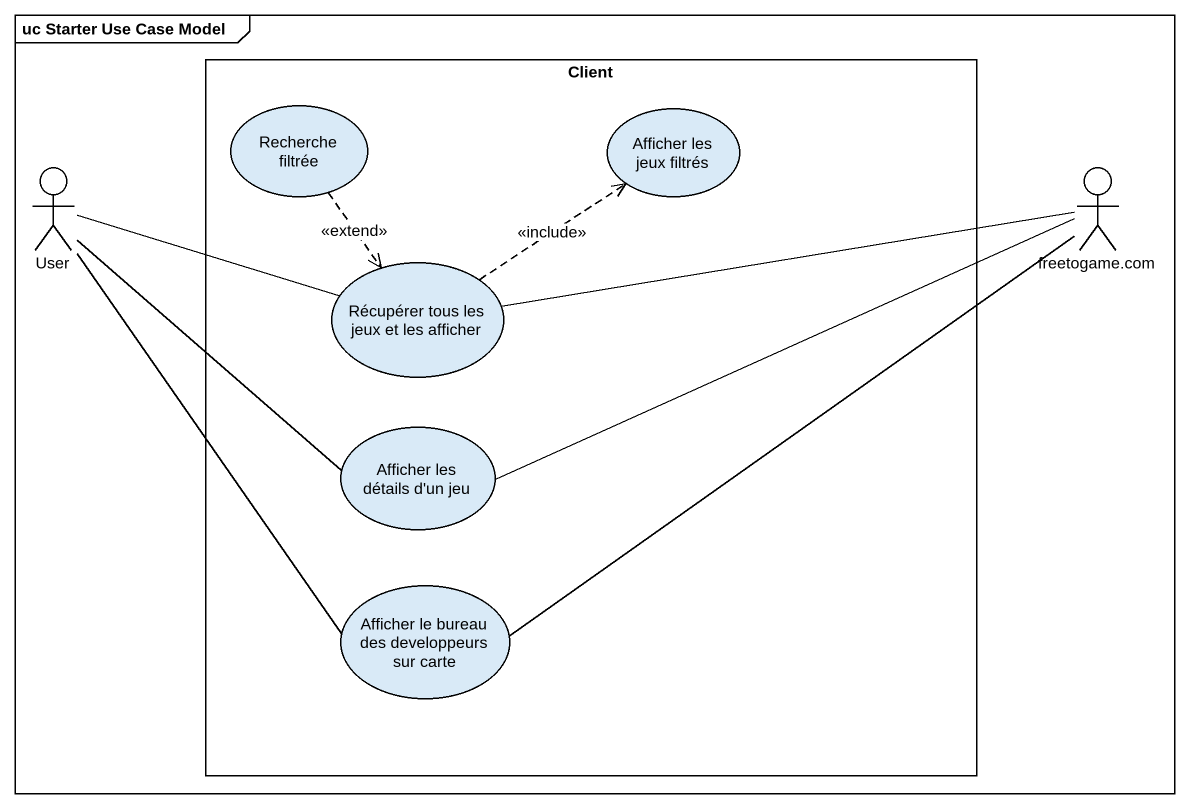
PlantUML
@startuml
mainframe uc Starter Use Case Model
rectangle Client {
  usecase "Recherche filtrée" as Recherche_filtrée
  usecase "Afficher les jeux filtrés" as Afficher_les_jeux_filtrés
  usecase "Récupérer tous les jeux et les afficher" as Récupérer_tous_les_jeux_et
  usecase "Afficher les détails d'un jeu" as Afficher_les_détails_d_un
  usecase "Afficher le bureau des developpeurs sur carte" as Afficher_le_bureau_des
}
actor User
actor "freetogame.com" as freetogame_com
Recherche_filtrée ..> Récupérer_tous_les_jeux_et : <<extend>>
User -right- Récupérer_tous_les_jeux_et
User -- Afficher_les_détails_d_un
User -- Afficher_le_bureau_des
Récupérer_tous_les_jeux_et .up.> Afficher_les_jeux_filtrés : <<include>>
Récupérer_tous_les_jeux_et -right- freetogame_com
Afficher_les_détails_d_un -right- freetogame_com
Afficher_le_bureau_des -up- freetogame_com
@enduml
